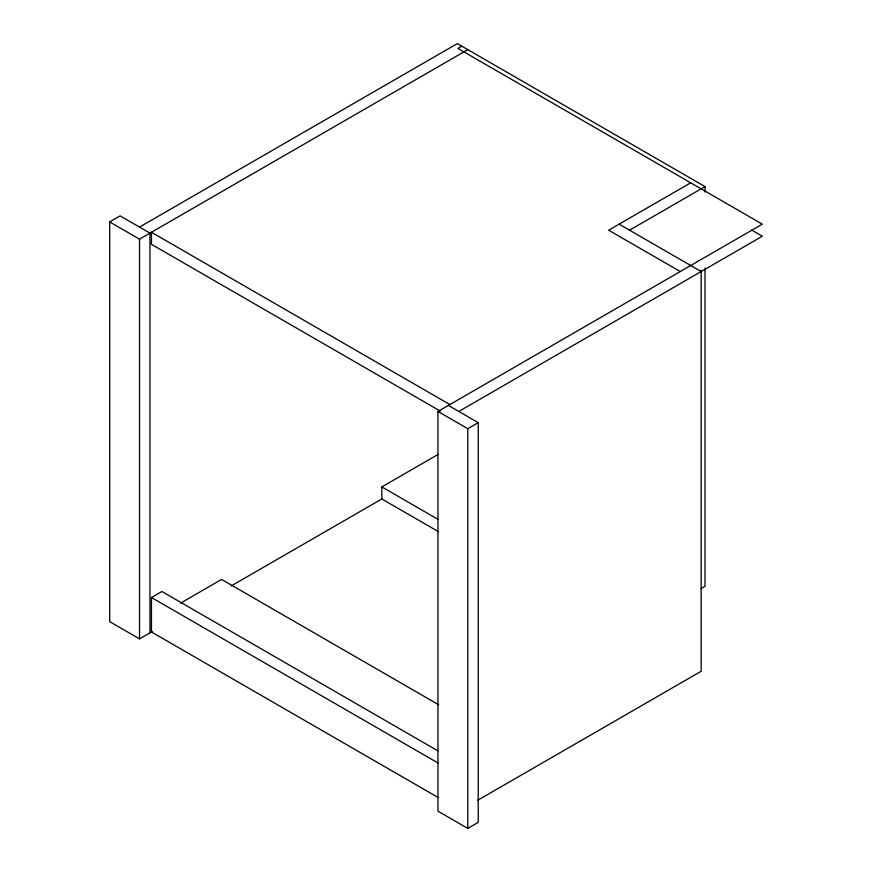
<?xml version="1.0" encoding="UTF-8"?>
<svg xmlns="http://www.w3.org/2000/svg" width="872" height="872" viewBox="0 0 872 872"><rect width="100%" height="100%" fill="white"/><g stroke="black" fill="none" stroke-linecap="round" stroke-linejoin="round"><path stroke-width="1.31" d="M152.317 631.492L139.52 638.882L109.676 621.649L109.676 221.924L120.118 215.896L149.962 233.118L149.962 632.843M139.52 227.091L457.342 43.6L705.023 186.608L705.023 192.036M461.811 46.183L457.931 48.429L762.324 224.159L437.94 411.442L437.94 811.167L467.784 828.4L478.227 822.372L478.227 422.648L448.382 405.415M109.676 221.924L139.52 239.157L467.784 49.628M690.7 182.815L608.634 230.197L680.258 271.541M629.529 230.197L705.023 186.608M458.825 411.442L762.324 236.225L751.708 230.099M438.082 797.466L151.456 631.982L151.456 597.527L161.898 591.499L437.908 750.847M437.94 411.442L467.784 428.675L478.227 422.648M180.624 603.086L221.586 579.433L438.616 704.74M438.245 531.538L381.838 498.98L381.838 486.914L438.115 454.421M231.178 585.951L381.849 498.969M701.153 588.567L705.023 586.333L705.023 268.184M477.649 800.3L701.153 671.266L701.153 270.418M619.087 224.159L701.153 271.541M449.876 404.553L151.456 232.257L151.456 244.324L440.436 411.17M381.838 486.914L438.245 519.483M151.456 597.527L438.082 763.011M467.784 428.675L467.784 828.4M139.52 239.157L139.52 638.882"/></g></svg>
